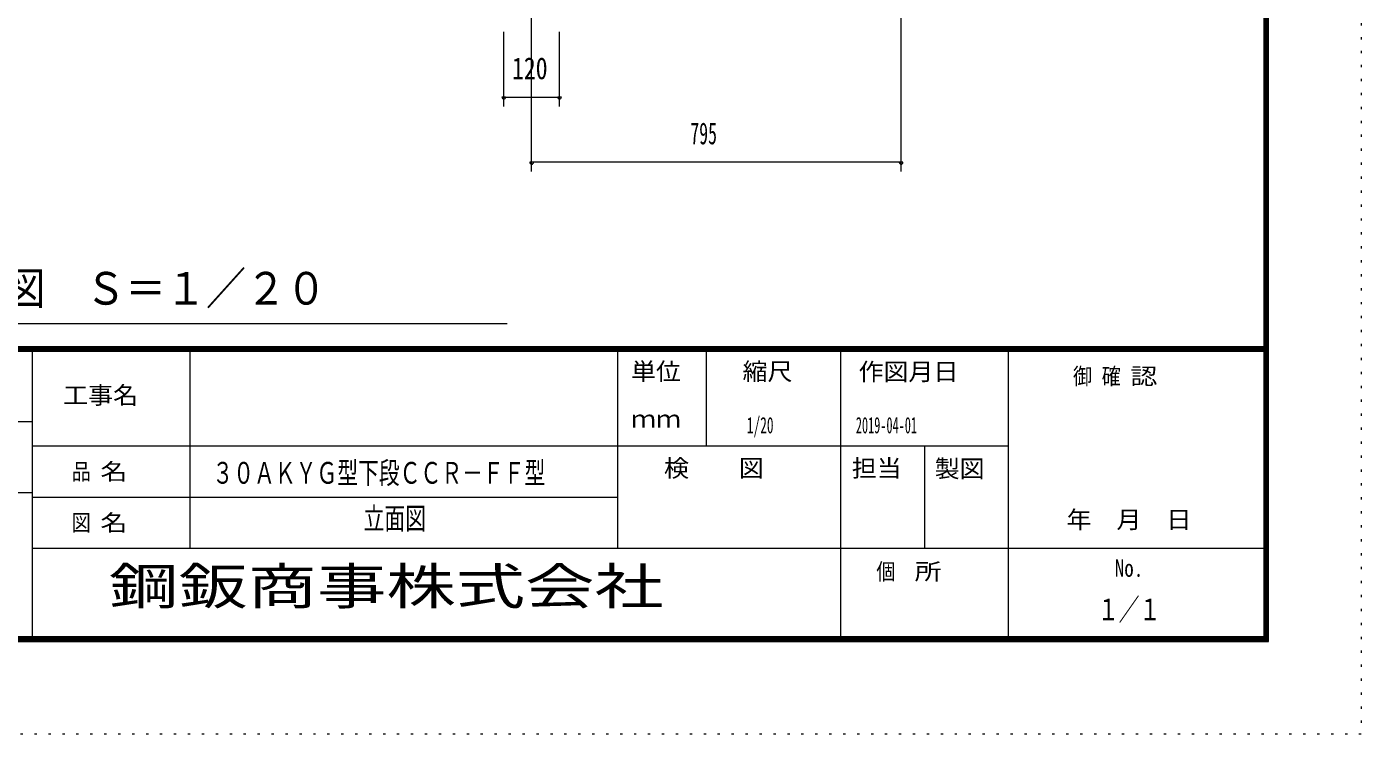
# Model space of a CAD drawing. Units: millimetres, scale not verified. Extents: x -5940 to 5940, y -7282 to 7278.
# Drawn here: x 3068 to 5940, y -1122 to 400 of the extents above; entities that cross this region are included whole.
import ezdxf
from ezdxf.enums import TextEntityAlignment as Align

# ---------------------------------------------------------------- set-up
doc = ezdxf.new("R2010")
doc.units = ezdxf.units.MM
doc.header["$LTSCALE"] = 10
doc.linetypes.add('USER6', pattern=[3, 0.5, -2.5])
for name, color, linetype, lineweight in [('0-1_0-00', 4, 'Continuous', 18), ('0-B_2ラック-F寸法', 3, 'Continuous', 18), ('1-0_F-E_J_ADD', 7, 'USER6', 18)]:
    doc.layers.add(name, color=color, linetype=linetype, lineweight=lineweight)
doc.layers.add('1-C_2-5DIM', color=7, linetype='Continuous')
doc.styles.add('ＭＳ ゴシック', font='')
doc.styles.get('ＭＳ ゴシック').set_extended_font_data('MS Gothic')

msp = doc.modelspace()

# ---------------------------------------------------------------- linework, layer by layer
at = {"layer": '0-1_0-00', "color": 5}
for p, q in [((-5730, -288.08), (5730, -288.08)), ((5730, -289.08), (-5730, -289.08)), ((-5730, -290.08), (5730, -290.08)), ((5730, -291.08), (-5730, -291.08)), ((-5730, -292.08), (5730, -292.08)), ((5730, -293.08), (-5730, -293.08)), ((-5730, -294.08), (5730, -294.08)), ((5730, -295.08), (-5730, -295.08)), ((-5730, -296.08), (5730, -296.08)), ((5730, -297.08), (-5730, -297.08)), ((-5730, -298.08), (5730, -298.08)), ((3080, -298.08), (3080, -922.08)), ((3420, -722.08), (3420, -298.08)), ((4340, -722.08), (4340, -298.08)), ((4530, -298.08), (4530, -502.08)), ((4820, -922.08), (4820, -298.08)), ((5180, -298.08), (5180, -922.08)), ((3080, -450.08), (1560, -450.08)), ((5180, -502.08), (3080, -502.08)), ((5000, -502.08), (5000, -722.08)), ((1560, -602.08), (3080, -602.08)), ((3080, -612.08), (4340, -612.08)), ((5740, -722.08), (3080, -722.08))]:
    msp.add_line(p, q, dxfattribs=at)
for points in [[(5740, 7117.92), (-5740, 7117.92), (-5740, -922.08), (5740, -922.08)], [(5739, 7116.92), (5739, -921.08), (-5739, -921.08), (-5739, 7116.92)], [(5738, 7115.92), (5738, -920.08), (-5738, -920.08), (-5738, 7115.92)], [(5737, 7114.92), (5737, -919.08), (-5737, -919.08), (-5737, 7114.92)], [(5736, 7113.92), (5736, -918.08), (-5736, -918.08), (-5736, 7113.92)], [(5735, 7112.92), (5735, -917.08), (-5735, -917.08), (-5735, 7112.92)], [(5734, 7111.92), (5734, -916.08), (-5734, -916.08), (-5734, 7111.92)], [(5733, 7110.92), (5733, -915.08), (-5733, -915.08), (-5733, 7110.92)], [(5732, 7109.92), (5732, -914.08), (-5732, -914.08), (-5732, 7109.92)], [(5731, 7108.92), (5731, -913.08), (-5731, -913.08), (-5731, 7108.92)], [(5730, 7107.92), (5730, -912.08), (-5730, -912.08), (-5730, 7107.92)]]:
    msp.add_lwpolyline(points, close=True, dxfattribs=at)
at = {"layer": '0-B_2ラック-F寸法'}
for p, q in [((4154.79, 88.43), (4154.79, 431.19)), ((4949.79, 88.43), (4949.79, 441.19)), ((4094.79, 228.43), (4094.79, 389.19)), ((4214.79, 228.43), (4214.79, 389.19)), ((4098.78, 248.43), (4090.78, 248.43)), ((4094.79, 248.43), (4214.79, 248.43)), ((4218.78, 248.43), (4210.78, 248.43)), ((4158.78, 108.43), (4150.78, 108.43)), ((4949.79, 108.43), (4154.79, 108.43)), ((4953.78, 108.43), (4945.78, 108.43)), ((4101.9, -238.81), (2181.9, -238.81))]:
    msp.add_line(p, q, dxfattribs=at)
for centre in [(4094.78, 248.43), (4214.78, 248.43), (4154.78, 108.43), (4949.78, 108.43)]:
    msp.add_arc(centre, 4, 180, 0, dxfattribs=at)
at = {"layer": '1-0_F-E_J_ADD', "color": 5}
msp.add_lwpolyline([(5940, 7277.92), (5940, -1122.08), (-5940, -1122.08), (-5940, 7277.92)], close=True, dxfattribs=at)

# ---------------------------------------------------------------- texts
at = {"layer": '0-1_0-00', "color": 7, "style": 'ＭＳ ゴシック'}
for s, height, width, p in [('単位', 37.51, 1.05, (4368.56, -371.56)), ('縮尺', 37.51, 1.05, (4608.56, -371.56)), ('作図月日', 37.51, 1.05, (4858.12, -371.96)), ('御 ', 35.43, 0.85, (5319.66, -380.01)), ('確 ', 35.43, 0.85, (5381.42, -380.01)), ('認', 35.43, 1.2, (5443.17, -380.01)), ('工事名', 37.51, 1.05, (3146.56, -422.56)), ('ｍｍ', 37.51, 1.05, (4368.56, -473.56)), ('1/20', 35.17, 0.6, (4617.87, -485.16)), ('2019-04-01', 35.17, 0.55, (4852.4, -485.16)), ('品 ', 35.43, 0.85, (3165.06, -585.24)), ('名', 35.43, 1.2, (3226.82, -585.24)), ('３０ＡＫＹＧ型下段ＣＣＲ－ＦＦ型', 46.89, 0.7, (3467.85, -597.08)), ('検\u3000\u3000図', 37.51, 1.05, (4439.56, -579.56)), ('担当', 37.51, 1.05, (4843.56, -579.56)), ('製図', 37.51, 1.05, (5021.95, -580.54)), ('立面図', 46.89, 0.7, (3793.2, -695.17)), ('図 ', 35.43, 0.85, (3165.06, -695.24)), ('名', 35.43, 1.2, (3226.82, -695.24)), ('\u3000年\u3000月\u3000日', 37.51, 1.05, (5252.06, -690.33)), ('No.', 37.51, 0.8, (5409.56, -794.56)), ('個  ', 35.43, 0.85, (4896.56, -800.24)), ('所', 35.43, 1.2, (4978.9, -800.24)), ('１／１', 46.89, 0.7, (5373.2, -891.08))]:
    msp.add_text(s, height=height, dxfattribs=dict(at, width=width)).set_placement(p, align=Align.BOTTOM_LEFT)
at = {"layer": '0-B_2ラック-F寸法', "color": 7, "style": 'ＭＳ ゴシック'}
for s, height, width, p in [('120', 46.89, 0.8, (4112.47, 273.23)), ('795', 46.89, 0.6, (4496.14, 133.23)), ('上段操作時\u3000側面図\u3000Ｓ＝１／２０', 70.33, 0.9, (2331.4, -218.81))]:
    msp.add_text(s, height=height, dxfattribs=dict(at, width=width)).set_placement(p, align=Align.BOTTOM_LEFT)
at = {"layer": '1-C_2-5DIM', "style": 'ＭＳ ゴシック', "width": 1.4}
msp.add_text('鋼鈑商事株式会社', height=78.15, dxfattribs=at).set_placement((3245.29, -866.16), align=Align.BOTTOM_LEFT)

doc.saveas('drawing.dxf')
